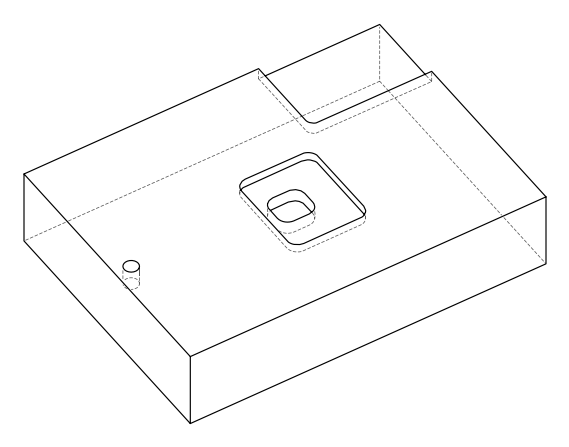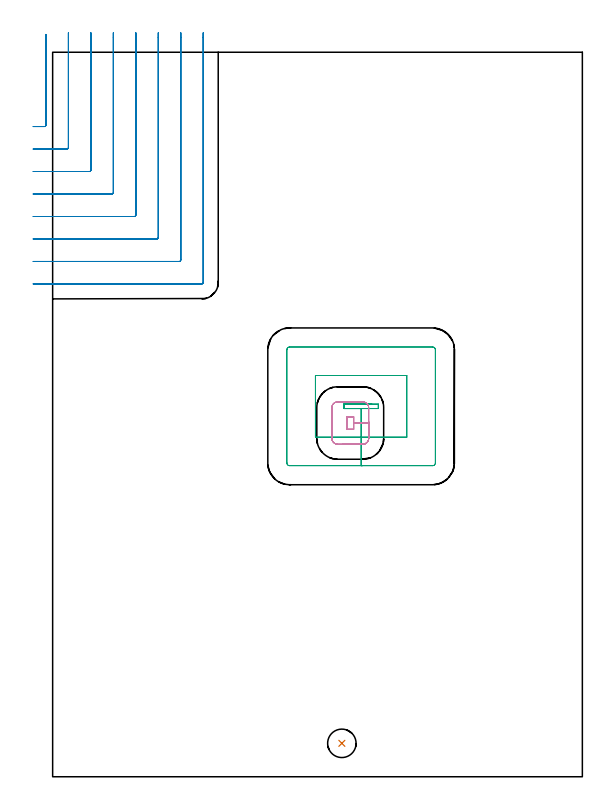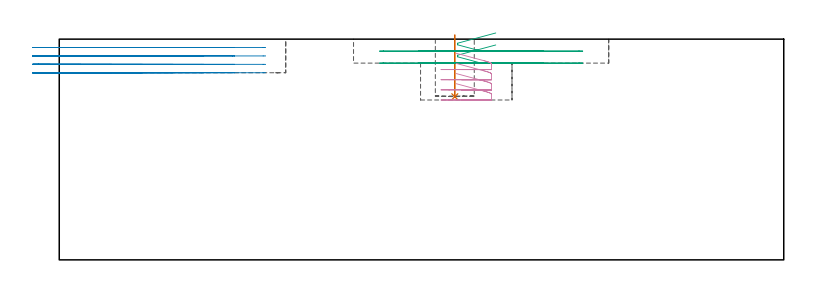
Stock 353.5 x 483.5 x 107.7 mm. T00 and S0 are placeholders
(PLAN: 4 operations, 3 tool changes, 16.9 min)
(1 INDEXABLE_INSERT_DRILL_BLIND_HOLE_FROM_SOLID | STEP1POCKET | NXT0302_009 | 0.12 min | 7887 mm3)
(2 MILL_CORNER_NOTCH_RECTANGULAR | CORNER_NOTCH_RECTANGULAR | UGT0201_104 | Follow Part, ap 5, ae 75% | 12.16 min | 297877 mm3)
(3 MILL_RECTANGULAR_POCKET | POCKET_RECTANGULAR_STRAIGHT | UGT0201_109 | Follow Part, ap 6.35, ae 75% | 2.88 min | 150284 mm3)
(4 MILL_RECTANGULAR_POCKET_1 | POCKET_RECTANGULAR_STRAIGHT_1 | UGT0201_104 | Follow Part, ap 5, ae 75% | 1.75 min | 35788 mm3)
(TOOL NXT0302_009 | Index. Insert Drill 19mm [880-D1900L25-05] | D19 PA176 FL95 Z2)
(TOOL UGT0201_104 | End Mill 20 mm | D20 FL22 Z2)
(TOOL UGT0201_109 | End Mill 25.4 mm | D25.4 FL25 Z2)
(OP 1 INDEXABLE_INSERT_DRILL_BLIND_HOLE_FROM_SOLID)
G17 G21 G94 G90
T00 M6
G54
G17 G0 G90 X193. Y22.3 S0 M3
G43 Z117.7 H1
G94 G81 G98 Z79.6 F250. R109.7
G80
M5
M2
(OP 2 MILL_CORNER_NOTCH_RECTANGULAR)
G17 G21 G94 G90
T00 M6
G54
G17 G0 G90 X-13. Y433.9 S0 M3
G43 Z117.7 H0
Z103.6
G94 G1 X-10. F250.
X-5.492 F500.
G3 X-4.5 Y434.892 R1.
G1 Y492.43
Y495.43 F250.
G0 Z117.7
X-13. Y418.9
Z103.6
G1 X-10.
X9.508 F500.
G3 X10.5 Y419.892 R1.
G1 Y493.5
Y496.5 F250.
G0 Z117.7
X-13. Y403.9
Z103.6
G1 X-10.
X24.507 F500.
G3 X25.5 Y404.893 R1.
G1 Y493.5
Y496.5 F250.
G0 Z117.7
X-13. Y388.9
Z103.6
G1 X-10.
X39.507 F500.
G3 X40.5 Y389.893 R1.
G1 Y493.5
Y496.5 F250.
G0 Z117.7
X-13. Y373.9
Z103.6
G1 X-10.
X54.506 F500.
G3 X55.5 Y374.894 R1.
G1 Y493.5
Y496.5 F250.
G0 Z117.7
X-13. Y358.9
Z103.6
G1 X-10.
X69.506 F500.
G3 X70.5 Y359.894 R1.
G1 Y493.5
Y496.5 F250.
G0 Z117.7
X-13. Y343.9
Z103.6
G1 X-10.
X84.505 F500.
G3 X85.5 Y344.895 R1.
G1 Y493.5
Y496.5 F250.
G0 Z117.7
X-13. Y328.9
Z103.6
G1 X-10.
X99.5 F500.
G3 X100.5 Y329.9 R1.
G1 Y493.5
Y496.5 F250.
G0 Z117.7
X-13. Y433.9
Z99.5
G1 X-10.
X-5.492 F500.
G3 X-4.5 Y434.892 R1.
G1 Y492.43
Y495.43 F250.
G0 Z117.7
X-13. Y418.9
Z99.5
G1 X-10.
X9.508 F500.
G3 X10.5 Y419.892 R1.
G1 Y493.5
Y496.5 F250.
G0 Z117.7
X-13. Y403.9
Z99.5
G1 X-10.
X24.507 F500.
G3 X25.5 Y404.893 R1.
G1 Y493.5
Y496.5 F250.
G0 Z117.7
X-13. Y388.9
Z99.5
G1 X-10.
X39.507 F500.
G3 X40.5 Y389.893 R1.
G1 Y493.5
Y496.5 F250.
G0 Z117.7
X-13. Y373.9
Z99.5
G1 X-10.
X54.506 F500.
G3 X55.5 Y374.894 R1.
G1 Y493.5
Y496.5 F250.
G0 Z117.7
X-13. Y358.9
Z99.5
G1 X-10.
X69.506 F500.
G3 X70.5 Y359.894 R1.
G1 Y493.5
Y496.5 F250.
G0 Z117.7
X-13. Y343.9
Z99.5
G1 X-10.
X84.505 F500.
G3 X85.5 Y344.895 R1.
G1 Y493.5
Y496.5 F250.
G0 Z117.7
X-13. Y328.9
Z99.5
G1 X-10.
X99.5 F500.
G3 X100.5 Y329.9 R1.
G1 Y493.5
Y496.5 F250.
G0 Z117.7
X-13. Y433.9
Z95.4
G1 X-10.
X-5.492 F500.
G3 X-4.5 Y434.892 R1.
G1 Y492.43
Y495.43 F250.
G0 Z117.7
X-13. Y418.9
Z95.4
G1 X-10.
X9.508 F500.
G3 X10.5 Y419.892 R1.
G1 Y493.5
Y496.5 F250.
G0 Z117.7
X-13. Y403.9
Z95.4
G1 X-10.
X24.507 F500.
G3 X25.5 Y404.893 R1.
G1 Y493.5
Y496.5 F250.
G0 Z117.7
X-13. Y388.9
Z95.4
G1 X-10.
X39.507 F500.
G3 X40.5 Y389.893 R1.
G1 Y493.5
Y496.5 F250.
G0 Z117.7
X-13. Y373.9
Z95.4
G1 X-10.
X54.506 F500.
G3 X55.5 Y374.894 R1.
G1 Y493.5
Y496.5 F250.
G0 Z117.7
X-13. Y358.9
Z95.4
G1 X-10.
X69.506 F500.
G3 X70.5 Y359.894 R1.
G1 Y493.5
Y496.5 F250.
G0 Z117.7
X-13. Y343.9
Z95.4
G1 X-10.
X84.505 F500.
G3 X85.5 Y344.895 R1.
G1 Y493.5
Y496.5 F250.
G0 Z117.7
X-13. Y328.9
Z95.4
G1 X-10.
X99.5 F500.
G3 X100.5 Y329.9 R1.
G1 Y493.5
Y496.5 F250.
G0 Z117.7
X-13. Y433.9
Z91.3
G1 X-10.
X-5.492 F500.
G3 X-4.5 Y434.892 R1.
G1 Y492.43
Y495.43 F250.
G0 Z117.7
X-13. Y418.9
Z91.3
G1 X-10.
X9.508 F500.
G3 X10.5 Y419.892 R1.
G1 Y493.5
Y496.5 F250.
G0 Z117.7
X-13. Y403.9
Z91.3
G1 X-10.
X24.507 F500.
G3 X25.5 Y404.893 R1.
G1 Y493.5
Y496.5 F250.
G0 Z117.7
X-13. Y388.9
Z91.3
G1 X-10.
X39.507 F500.
G3 X40.5 Y389.893 R1.
G1 Y493.5
Y496.5 F250.
G0 Z117.7
X-13. Y373.9
Z91.3
G1 X-10.
X54.506 F500.
G3 X55.5 Y374.894 R1.
G1 Y493.5
Y496.5 F250.
G0 Z117.7
X-13. Y358.9
Z91.3
G1 X-10.
X69.506 F500.
G3 X70.5 Y359.894 R1.
G1 Y493.5
Y496.5 F250.
G0 Z117.7
X-13. Y343.9
Z91.3
G1 X-10.
X84.505 F500.
G3 X85.5 Y344.895 R1.
G1 Y493.5
Y496.5 F250.
G0 Z117.7
X-13. Y328.9
Z91.3
G1 X-10.
X99.5 F500.
G3 X100.5 Y329.9 R1.
G1 Y493.5
Y496.5 F250.
G0 Z117.7
M5
M2
(OP 3 MILL_RECTANGULAR_POCKET)
G17 G21 G94 G90
T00 M6
G54
G17 G0 G90 X212.978 Y248.7 S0 M3
G43 Z117.7 H0
Z110.7
G94 G1 X194.4 Z105.722 F250.
Y245.7 Z104.918
X205.85 Z101.85
X217.3 F500.
Y248.7
X194.4
Y245.7
X205.85
Y226.65
X236.35
Y267.75
X175.35
Y226.65
X205.85
Y207.6
X253.6
G3 X255.4 Y209.4 R1.8
G1 Y285.
G3 X253.6 Y286.8 R1.8
G1 X158.1
G3 X156.3 Y285. R1.8
G1 Y209.4
G3 X158.1 Y207.6 R1.8
G1 X205.85
X206.85
G0 X212.978 Y248.7 Z104.85
G1 X194.4 Z99.872 F250.
Y245.7 Z99.068
X205.85 Z96.
X217.3 F500.
Y248.7
X194.4
Y245.7
X205.85
Y226.65
X236.35
Y267.75
X175.35
Y226.65
X205.85
Y207.6
X253.6
G3 X255.4 Y209.4 R1.8
G1 Y285.
G3 X253.6 Y286.8 R1.8
G1 X158.1
G3 X156.3 Y285. R1.8
G1 Y209.4
G3 X158.1 Y207.6 R1.8
G1 X205.85
X206.85
G0 Z117.7
M5
M2
(OP 4 MILL_RECTANGULAR_POCKET_1)
G17 G21 G94 G90
T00 M6
G54
G17 G0 G90 X193.71 Y221.9 S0 M3
G43 Z117.7 H0
Z100.8
G94 G1 X207.198 Z97.186 F250.
X207.715 Y221.961 Z97.046
X208.22 Y222.091 Z96.907
X208.703 Y222.286 Z96.767
X209.156 Y222.544 Z96.627
X209.571 Y222.861 Z96.487
X209.939 Y223.229 Z96.348
X210.256 Y223.644 Z96.208
X210.514 Y224.097 Z96.068
X210.709 Y224.58 Z95.929
X210.839 Y225.085 Z95.789
X210.9 Y225.602 Z95.649
Y236.05 Z92.85
X200.9
Y240.2 F500.
X196.3
Y231.9
X200.9
Y236.05
X210.9
Y246.3
G3 X207. Y250.2 R3.9
G1 X190.2
G3 X186.3 Y246.3 R3.9
G1 Y225.8
G3 X190.2 Y221.9 R3.9
G1 X207.
G3 X210.9 Y225.8 R3.9
G1 Y236.05
Y237.05
G0 X193.71 Y221.9 Z95.85
G1 X207.198 Z92.236 F250.
X207.715 Y221.961 Z92.096
X208.22 Y222.091 Z91.957
X208.703 Y222.286 Z91.817
X209.156 Y222.544 Z91.677
X209.571 Y222.861 Z91.537
X209.939 Y223.229 Z91.398
X210.256 Y223.644 Z91.258
X210.514 Y224.097 Z91.118
X210.709 Y224.58 Z90.979
X210.839 Y225.085 Z90.839
X210.9 Y225.602 Z90.699
Y236.05 Z87.9
X200.9
Y240.2 F500.
X196.3
Y231.9
X200.9
Y236.05
X210.9
Y246.3
G3 X207. Y250.2 R3.9
G1 X190.2
G3 X186.3 Y246.3 R3.9
G1 Y225.8
G3 X190.2 Y221.9 R3.9
G1 X207.
G3 X210.9 Y225.8 R3.9
G1 Y236.05
Y237.05
G0 X193.71 Y221.9 Z90.9
G1 X207.198 Z87.286 F250.
X207.715 Y221.961 Z87.146
X208.22 Y222.091 Z87.007
X208.703 Y222.286 Z86.867
X209.156 Y222.544 Z86.727
X209.571 Y222.861 Z86.588
X209.939 Y223.229 Z86.448
X210.256 Y223.644 Z86.308
X210.514 Y224.097 Z86.168
X210.709 Y224.58 Z86.029
X210.839 Y225.085 Z85.889
X210.9 Y225.602 Z85.749
Y236.05 Z82.95
X200.9
Y240.2 F500.
X196.3
Y231.9
X200.9
Y236.05
X210.9
Y246.3
G3 X207. Y250.2 R3.9
G1 X190.2
G3 X186.3 Y246.3 R3.9
G1 Y225.8
G3 X190.2 Y221.9 R3.9
G1 X207.
G3 X210.9 Y225.8 R3.9
G1 Y236.05
Y237.05
G0 X193.71 Y221.9 Z85.95
G1 X207.198 Z82.336 F250.
X207.715 Y221.961 Z82.196
X208.22 Y222.091 Z82.057
X208.703 Y222.286 Z81.917
X209.156 Y222.544 Z81.777
X209.571 Y222.861 Z81.638
X209.939 Y223.229 Z81.498
X210.256 Y223.644 Z81.358
X210.514 Y224.097 Z81.218
X210.709 Y224.58 Z81.079
X210.839 Y225.085 Z80.939
X210.9 Y225.602 Z80.799
Y236.05 Z78.
X200.9
Y240.2 F500.
X196.3
Y231.9
X200.9
Y236.05
X210.9
Y246.3
G3 X207. Y250.2 R3.9
G1 X190.2
G3 X186.3 Y246.3 R3.9
G1 Y225.8
G3 X190.2 Y221.9 R3.9
G1 X207.
G3 X210.9 Y225.8 R3.9
G1 Y236.05
Y237.05
G0 Z117.7
M5
M2
